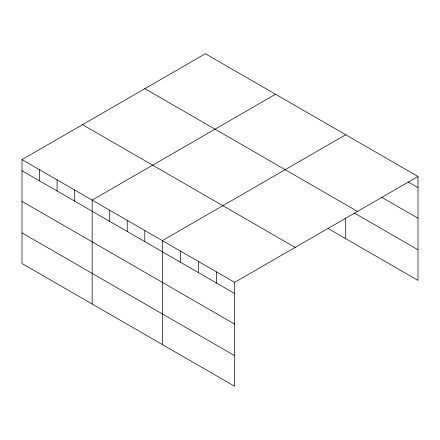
<?xml version="1.0" encoding="UTF-8"?>
<svg xmlns="http://www.w3.org/2000/svg" width="440" height="440" viewBox="0 0 440 440"><rect width="100%" height="100%" fill="white"/><g stroke="black" fill="none" stroke-linecap="round" stroke-linejoin="round"><path stroke-width="0.66" d="M22 159.599L234.625 282.359L234.625 386.271L22 263.511L22 159.599L205.376 53.73L418 176.49L418 280.401L328.163 228.536M275.539 94.237L92.169 200.107L92.169 304.024M345.708 134.75L162.333 240.62L162.333 344.536M234.625 282.359L418 176.49M408.089 181.891L418 187.616M381.854 197.368L418 218.235M144.859 88.666L357.489 211.426M354.453 213.092L418 249.782M82.511 124.663L295.141 247.418M22 170.726L234.625 293.486M22 201.344L234.625 324.104M22 232.892L234.625 355.652M345.708 218.031L345.708 238.667M216.552 271.92L216.552 283.052M198.479 261.487L198.479 272.613M180.406 251.053L180.406 262.18M144.793 230.489L144.793 241.621M127.248 220.363L127.248 231.49M109.709 210.238L109.709 221.364M74.624 189.981L74.624 201.108M57.085 179.85L57.085 190.982M39.54 169.725L39.54 180.851"/></g></svg>
